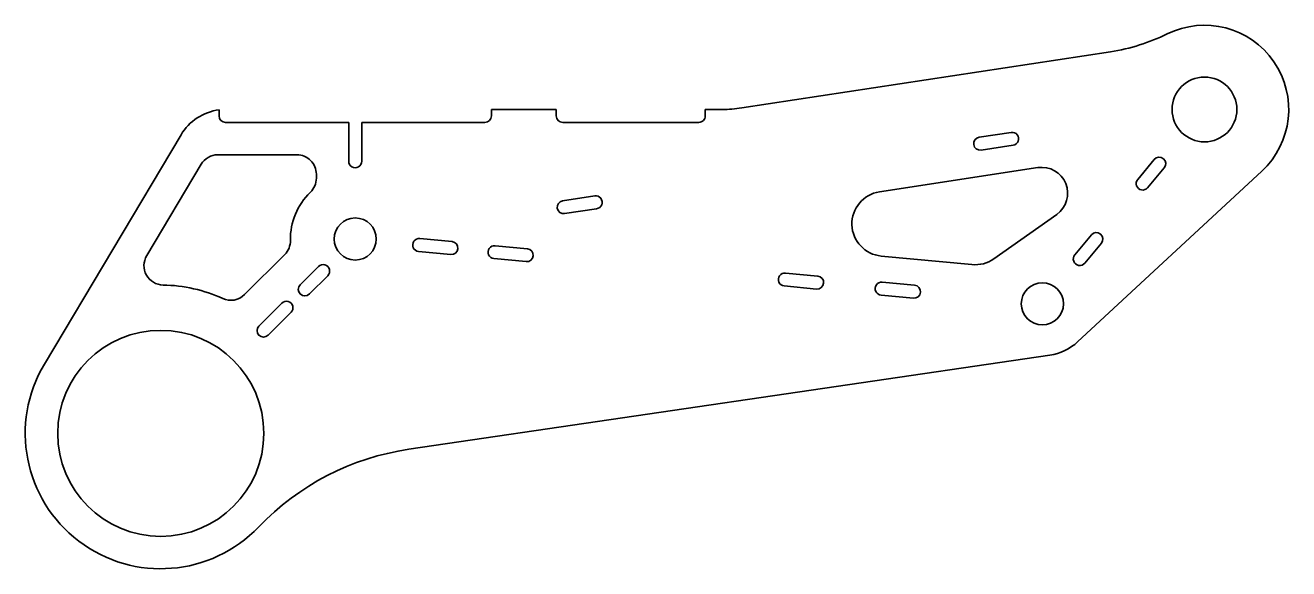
# Model space of a CAD drawing. Extents: x 36 to 231, y 90 to 174.
import ezdxf

# ---------------------------------------------------------------- set-up
doc = ezdxf.new("R2010")
doc.units = 0

msp = doc.modelspace()

# ---------------------------------------------------------------- linework, layer by layer
at = {"color": 7, "lineweight": 35}
for p, q in [((203.447968, 169.846741), (146.536804, 161.15802)), ((65.921127, 159.928925), (65.921127, 160.86618)), ((117.921127, 160.928925), (107.921127, 160.928925)), ((107.921127, 159.928925), (107.921127, 160.928925)), ((117.921127, 160.928925), (117.921127, 159.928925)), ((143.518341, 160.928925), (140.921127, 160.928925)), ((140.921127, 159.928925), (140.921127, 160.928925)), ((85.921127, 158.928925), (66.921127, 158.928925)), ((85.921127, 152.928925), (85.921127, 158.928925)), ((87.921127, 158.928925), (87.921127, 152.928925)), ((87.921127, 158.928925), (106.921127, 158.928925)), ((118.921127, 158.928925), (139.921127, 158.928925)), ((60.047836, 157.022568), (38.964661, 121.623566)), ((188.113831, 157.389786), (183.171112, 156.635162)), ((183.472961, 154.658081), (188.41568, 155.412689)), ((54.752773, 138.360809), (63.15247, 152.464035)), ((65.72995, 153.928925), (77.921127, 153.928925)), ((210.179626, 153.201172), (207.618896, 150.128296)), ((80.921127, 150.928925), (80.921127, 150.309753)), ((167.783295, 148.216354), (192.218491, 151.94693)), ((198.360565, 125.062714), (226.760223, 151.396332)), ((209.155334, 148.847931), (211.716064, 151.920807)), ((123.858383, 147.579788), (118.915649, 146.825165)), ((119.217499, 144.848083), (124.160225, 145.602692)), ((195.128128, 144.724304), (185.410431, 137.868271)), ((101.848167, 140.525146), (96.87027, 140.994766)), ((200.479416, 141.560913), (197.918686, 138.488037)), ((76.045242, 138.538315), (69.851288, 132.34436)), ((96.682426, 139.003601), (101.660324, 138.533997)), ((113.469261, 139.428818), (108.491364, 139.898438)), ((199.455124, 137.207672), (202.015854, 140.280548)), ((81.264275, 136.686279), (78.435844, 133.857849)), ((108.30352, 137.907272), (113.281418, 137.437668)), ((182.058395, 136.975906), (168.068298, 138.295731)), ((79.85006, 132.443649), (82.678482, 135.272064)), ((158.27034, 135.202301), (153.29245, 135.671921)), ((153.104599, 133.680756), (158.082489, 133.211151)), ((173.204041, 133.793472), (168.226135, 134.263077)), ((75.607422, 131.029434), (72.071884, 127.493896)), ((168.0383, 132.271927), (173.01619, 131.802307)), ((73.486099, 126.079681), (77.021637, 129.615219)), ((95.167046, 108.467285), (194.085083, 123.014053))]:
    msp.add_line(p, q, dxfattribs=at)
for centre, radius in [((217.921127, 160.928925), 5), ((86.921127, 140.928925), 3.25), ((192.921127, 130.928925), 3.25), ((56.921127, 110.928925), 15.9)]:
    msp.add_circle(centre, radius, dxfattribs=at)
for centre, radius, start, end in [((217.921127, 160.928925), 13, 312.838264, 116.22392), ((198.920273, 199.503113), 30, 278.680417, 296.223921), ((66.921127, 152.928925), 8, 97.180758, 149.222531), ((66.921127, 159.928925), 1, 180.000005, 269.999997), ((106.921127, 159.928925), 1, 269.999997, 360), ((118.921127, 159.928925), 1, 180.000005, 269.999997), ((139.921127, 159.928925), 1, 269.999997, 0), ((143.518341, 180.928925), 20, 269.999997, 278.680417), ((183.322037, 155.646622), 1, 98.680422, 278.680417), ((188.264771, 156.40123), 1, 278.680417, 98.680422), ((65.72995, 150.928925), 3, 90.000003, 149.222531), ((77.921127, 150.928925), 3, 0, 90.000003), ((86.921127, 152.928925), 1, 179.999995, 360), ((210.947845, 152.560989), 1, 320.194429, 140.194428), ((77.921127, 150.309753), 3, 313.813062, 0), ((192.822174, 147.992737), 4, 305.203786, 98.680422), ((208.387115, 149.488113), 1, 140.194428, 320.194429), ((86.921127, 140.928925), 10, 133.813064, 181.186945), ((168.537903, 143.273636), 5, 98.680422, 264.610691), ((119.066574, 145.836624), 1, 98.680422, 278.680417), ((124.0093, 146.591248), 1, 278.680417, 98.680422), ((73.92392, 140.659637), 3, 314.999999, 1.186939), ((96.776352, 139.999191), 1, 84.61069, 264.610691), ((101.754242, 139.529572), 1, 264.610691, 84.61069), ((201.247635, 140.920731), 1, 320.194429, 140.194428), ((108.397446, 138.902863), 1, 84.61069, 264.610691), ((113.375343, 138.433243), 1, 264.610691, 84.61069), ((198.686905, 137.847855), 1, 140.194428, 320.194429), ((57.330254, 136.825699), 3, 149.222531, 269.094895), ((81.971375, 135.979172), 1, 314.999999, 135), ((182.528015, 141.953812), 5, 264.610691, 305.203786), ((153.198517, 134.676346), 1, 84.61069, 264.610691), ((158.176422, 134.206726), 1, 264.610691, 84.61069), ((56.921127, 110.928925), 22.9, 65.333888, 89.094893), ((79.142952, 133.150757), 1, 135, 314.999999), ((168.132217, 133.267502), 1, 84.61069, 264.610691), ((173.110107, 132.797882), 1, 264.610691, 84.61069), ((67.729965, 134.465683), 3, 245.333896, 314.999999), ((76.314529, 130.322327), 1, 314.999999, 135), ((72.778992, 126.786789), 1, 135, 314.999999), ((192.921127, 130.928925), 8, 278.365886, 312.838264), ((56.921127, 110.928925), 20.9, 149.222531, 316.350378), ((100.986801, 68.892914), 40, 98.365885, 136.350383)]:
    msp.add_arc(centre, radius, start, end, dxfattribs=at)

doc.saveas('drawing.dxf')
